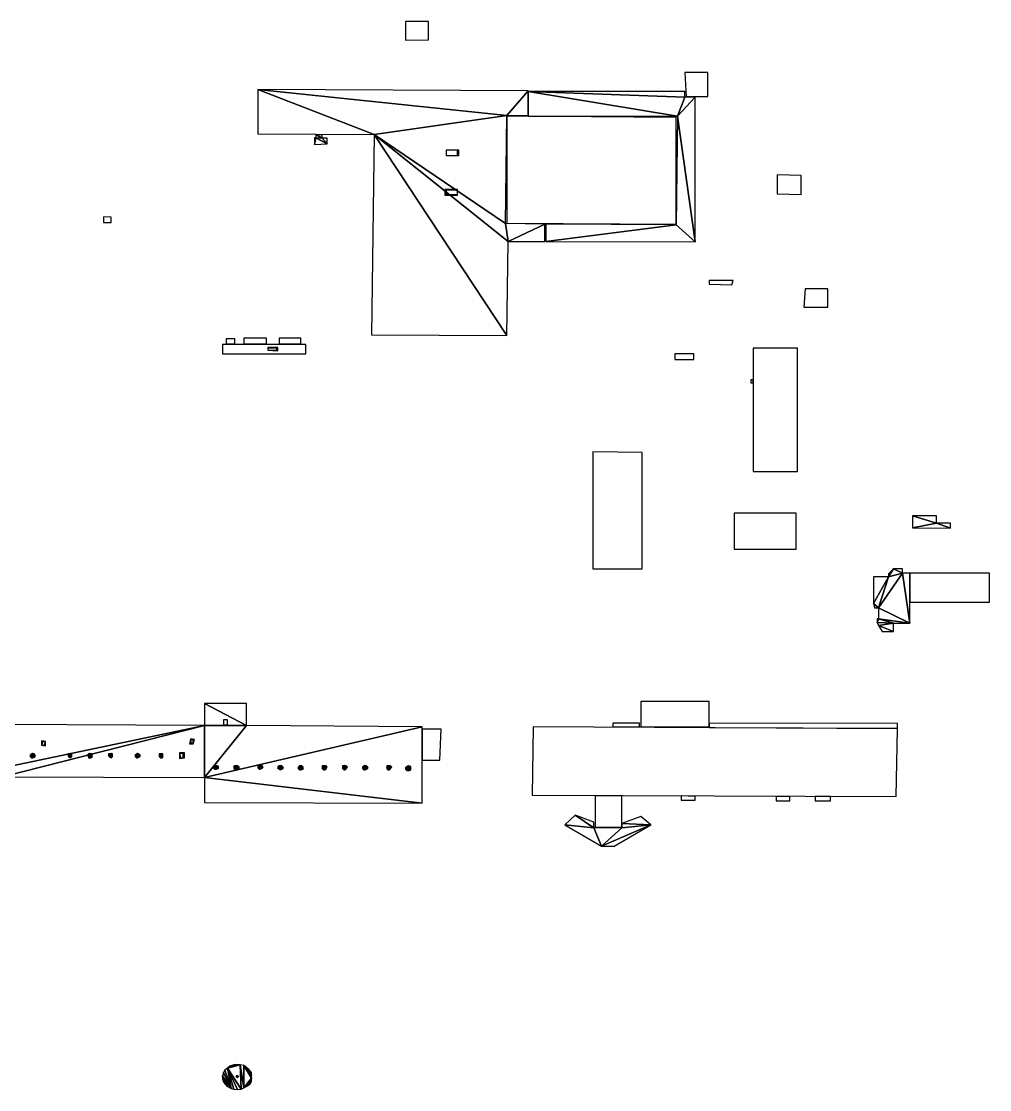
# Model space of a CAD drawing. Extents: x -35430092 to -35393830, y 11991942 to 12015432.
# Drawn here: x -35420328 to -35418196, y 12008721 to 12011074 of the extents above; entities that cross this region are included whole.
import ezdxf

# ---------------------------------------------------------------- set-up
doc = ezdxf.new("R2010")
doc.units = 0

msp = doc.modelspace()

# ---------------------------------------------------------------- linework, layer by layer
at = {"layer": 'mg_to_dxf', "color": 52}
for points in [[(-35419431.86, 12011073.7), (-35419481.97, 12011073.7), (-35419481.97, 12011031.94), (-35419431.86, 12011033.33)], [(-35418863.91, 12010908.05), (-35418816.58, 12010908.05), (-35418816.58, 12010960.94), (-35418866.69, 12010960.94)], [(-35419259.25, 12010866.29), (-35419259.25, 12010866.29), (-35419211.92, 12010920.57), (-35419807.71, 12010923.36)], [(-35419551.57, 12010824.52), (-35419551.57, 12010824.52), (-35419807.71, 12010923.36), (-35419807.71, 12010825.92)], [(-35419551.57, 12010824.52), (-35419551.57, 12010824.52), (-35419259.25, 12010866.29), (-35419807.71, 12010923.36)], [(-35419259.25, 12010866.29), (-35419259.25, 12010866.29), (-35419211.92, 12010866.29), (-35419211.92, 12010920.57)], [(-35418883.4, 12010864.89), (-35418883.4, 12010864.89), (-35419211.92, 12010919.18), (-35419211.92, 12010864.89)], [(-35418866.69, 12010906.65), (-35418866.69, 12010906.65), (-35419211.92, 12010919.18), (-35418883.4, 12010864.89)], [(-35418866.69, 12010906.65), (-35418866.69, 12010906.65), (-35418866.69, 12010919.18), (-35419211.92, 12010919.18)], [(-35418883.4, 12010864.89), (-35418883.4, 12010864.89), (-35418844.42, 12010906.65), (-35418866.69, 12010906.65)], [(-35418883.4, 12010864.89), (-35418883.4, 12010864.89), (-35418844.42, 12010587.88), (-35418844.42, 12010906.65)], [(-35419551.57, 12010824.52), (-35419551.57, 12010824.52), (-35419262.03, 12010628.25), (-35419259.25, 12010866.29)], [(-35418886.18, 12010862.11), (-35419259.25, 12010864.89), (-35419259.25, 12010629.64), (-35418886.18, 12010626.85)], [(-35418886.18, 12010625.46), (-35418886.18, 12010625.46), (-35418844.42, 12010587.88), (-35418883.4, 12010864.89)], [(-35419665.72, 12010816.17), (-35419665.72, 12010816.17), (-35419679.64, 12010824.52), (-35419679.64, 12010817.56)], [(-35419665.72, 12010816.17), (-35419665.72, 12010816.17), (-35419665.72, 12010823.13), (-35419679.64, 12010824.52)], [(-35419551.57, 12010824.52), (-35419551.57, 12010824.52), (-35419557.14, 12010383.25), (-35419259.25, 12010381.86)], [(-35419262.03, 12010628.25), (-35419262.03, 12010628.25), (-35419551.57, 12010824.52), (-35419256.46, 12010589.27)], [(-35419551.57, 12010824.52), (-35419551.57, 12010824.52), (-35419259.25, 12010381.86), (-35419256.46, 12010589.27)], [(-35419654.58, 12010803.64), (-35419654.58, 12010803.64), (-35419679.64, 12010817.56), (-35419682.42, 12010802.25)], [(-35419682.42, 12010802.25), (-35419682.42, 12010802.25), (-35419679.64, 12010817.56), (-35419682.42, 12010817.56)], [(-35419665.72, 12010816.17), (-35419665.72, 12010816.17), (-35419679.64, 12010817.56), (-35419654.58, 12010803.64)], [(-35419665.72, 12010816.17), (-35419665.72, 12010816.17), (-35419654.58, 12010803.64), (-35419654.58, 12010816.17)], [(-35419392.88, 12010778.59), (-35419367.82, 12010778.59), (-35419367.82, 12010789.72), (-35419392.88, 12010789.72)], [(-35419392.88, 12010778.59), (-35419365.04, 12010778.59), (-35419365.04, 12010789.72), (-35419392.88, 12010789.72)], [(-35418663.45, 12010693.67), (-35418610.56, 12010692.28), (-35418610.56, 12010734.04), (-35418663.45, 12010735.43)], [(-35419395.67, 12010690.89), (-35419367.82, 12010690.89), (-35419367.82, 12010703.42), (-35419395.67, 12010703.42)], [(-35419392.88, 12010692.28), (-35419367.82, 12010692.28), (-35419367.82, 12010702.02), (-35419392.88, 12010702.02)], [(-35420130.66, 12010642.17), (-35420147.37, 12010643.56), (-35420147.37, 12010631.03), (-35420130.66, 12010631.03)], [(-35419256.46, 12010589.27), (-35419256.46, 12010589.27), (-35419175.72, 12010626.85), (-35419262.03, 12010628.25)], [(-35419256.46, 12010589.27), (-35419256.46, 12010589.27), (-35419175.72, 12010589.27), (-35419175.72, 12010626.85)], [(-35419172.94, 12010589.27), (-35419172.94, 12010589.27), (-35418886.18, 12010625.46), (-35419172.94, 12010626.85)], [(-35418844.42, 12010587.88), (-35418844.42, 12010587.88), (-35418886.18, 12010625.46), (-35419172.94, 12010589.27)], [(-35418813.79, 12010494.61), (-35418763.68, 12010493.22), (-35418760.9, 12010502.96), (-35418813.79, 12010502.96)], [(-35418604.99, 12010444.5), (-35418552.09, 12010444.5), (-35418552.09, 12010484.87), (-35418602.2, 12010484.87)], [(-35419788.22, 12010376.29), (-35419838.33, 12010376.29), (-35419838.33, 12010363.76), (-35419788.22, 12010363.76)], [(-35419713.05, 12010376.29), (-35419760.38, 12010376.29), (-35419760.38, 12010363.76), (-35419713.05, 12010363.76)], [(-35419885.66, 12010341.49), (-35419701.91, 12010341.49), (-35419701.91, 12010362.37), (-35419885.66, 12010362.37)], [(-35419857.82, 12010374.9), (-35419877.31, 12010374.9), (-35419877.31, 12010363.76), (-35419857.82, 12010363.76)], [(-35419785.44, 12010349.84), (-35419763.16, 12010348.45), (-35419763.16, 12010355.41), (-35419785.44, 12010355.41)], [(-35419785.44, 12010349.84), (-35419765.95, 12010349.84), (-35419765.95, 12010354.02), (-35419785.44, 12010354.02)], [(-35418716.35, 12010354.02), (-35418716.35, 12010082.57), (-35418618.91, 12010082.57), (-35418618.91, 12010354.02)], [(-35418888.96, 12010328.96), (-35418847.2, 12010328.96), (-35418847.2, 12010341.49), (-35418888.96, 12010341.49)], [(-35418716.35, 12010284.41), (-35418721.92, 12010284.41), (-35418721.92, 12010277.45), (-35418716.35, 12010277.45)], [(-35419069.93, 12009868.19), (-35418961.35, 12009868.19), (-35418961.35, 12010124.33), (-35419069.93, 12010125.72)], [(-35418758.11, 12009990.69), (-35418758.11, 12009911.35), (-35418621.69, 12009911.35), (-35418621.69, 12009990.69)], [(-35418312.66, 12009968.42), (-35418312.66, 12009968.42), (-35418365.56, 12009985.13), (-35418365.56, 12009958.68)], [(-35418312.66, 12009968.42), (-35418312.66, 12009968.42), (-35418312.66, 12009985.13), (-35418365.56, 12009985.13)], [(-35418312.66, 12009968.42), (-35418312.66, 12009968.42), (-35418365.56, 12009958.68), (-35418282.04, 12009957.29)], [(-35418312.66, 12009968.42), (-35418312.66, 12009968.42), (-35418282.04, 12009957.29), (-35418282.04, 12009968.42)], [(-35418418.46, 12009850.1), (-35418418.46, 12009850.1), (-35418440.73, 12009781.89), (-35418387.83, 12009858.45)], [(-35418440.73, 12009781.89), (-35418440.73, 12009781.89), (-35418371.13, 12009748.48), (-35418387.83, 12009858.45)], [(-35418418.46, 12009850.1), (-35418418.46, 12009850.1), (-35418407.32, 12009868.19), (-35418418.46, 12009857.06)], [(-35418387.83, 12009858.45), (-35418387.83, 12009858.45), (-35418407.32, 12009868.19), (-35418418.46, 12009850.1)], [(-35418387.83, 12009858.45), (-35418387.83, 12009858.45), (-35418387.83, 12009868.19), (-35418407.32, 12009868.19)], [(-35418387.83, 12009858.45), (-35418387.83, 12009858.45), (-35418371.13, 12009748.48), (-35418371.13, 12009858.45)], [(-35418195.73, 12009858.45), (-35418371.13, 12009858.45), (-35418371.13, 12009794.42), (-35418195.73, 12009794.42)], [(-35418418.46, 12009850.1), (-35418418.46, 12009850.1), (-35418451.86, 12009791.63), (-35418440.73, 12009781.89)], [(-35418418.46, 12009850.1), (-35418418.46, 12009850.1), (-35418451.86, 12009850.1), (-35418451.86, 12009791.63)], [(-35418440.73, 12009781.89), (-35418440.73, 12009781.89), (-35418451.86, 12009791.63), (-35418449.08, 12009781.89)], [(-35418440.73, 12009758.22), (-35418440.73, 12009758.22), (-35418371.13, 12009748.48), (-35418440.73, 12009781.89)], [(-35418440.73, 12009758.22), (-35418440.73, 12009758.22), (-35418443.51, 12009749.87), (-35418407.32, 12009748.48)], [(-35418440.73, 12009758.22), (-35418440.73, 12009758.22), (-35418443.51, 12009758.22), (-35418443.51, 12009749.87)], [(-35418407.32, 12009748.48), (-35418407.32, 12009748.48), (-35418443.51, 12009749.87), (-35418440.73, 12009742.91)], [(-35418440.73, 12009758.22), (-35418440.73, 12009758.22), (-35418407.32, 12009748.48), (-35418371.13, 12009748.48)], [(-35418407.32, 12009748.48), (-35418407.32, 12009748.48), (-35418440.73, 12009742.91), (-35418407.32, 12009730.38)], [(-35418407.32, 12009730.38), (-35418407.32, 12009730.38), (-35418440.73, 12009742.91), (-35418432.38, 12009730.38)], [(-35418964.13, 12009520.19), (-35418813.79, 12009520.19), (-35418813.79, 12009575.87), (-35418964.13, 12009575.87)], [(-35419832.76, 12009522.97), (-35419832.76, 12009522.97), (-35419924.64, 12009571.69), (-35419924.64, 12009522.97)], [(-35419832.76, 12009522.97), (-35419832.76, 12009522.97), (-35419832.76, 12009571.69), (-35419924.64, 12009571.69)], [(-35419882.88, 12009524.36), (-35419874.53, 12009524.36), (-35419874.53, 12009535.5), (-35419882.88, 12009535.5)], [(-35419882.88, 12009524.36), (-35419874.53, 12009524.36), (-35419874.53, 12009535.5), (-35419882.88, 12009535.5)], [(-35418966.92, 12009520.19), (-35418966.92, 12009528.54), (-35419025.38, 12009528.54), (-35419025.38, 12009520.19)], [(-35418398.97, 12009517.4), (-35418398.97, 12009527.15), (-35418813.79, 12009528.54), (-35418813.79, 12009518.79)], [(-35419924.64, 12009522.97), (-35419924.64, 12009522.97), (-35420531.57, 12009525.75), (-35420531.57, 12009396.29)], [(-35420370.09, 12009410.21), (-35420370.09, 12009410.21), (-35419924.64, 12009522.97), (-35420531.57, 12009396.29)], [(-35420370.09, 12009410.21), (-35420370.09, 12009410.21), (-35419924.64, 12009408.82), (-35419924.64, 12009522.97)], [(-35419924.64, 12009408.82), (-35419924.64, 12009408.82), (-35419832.76, 12009522.97), (-35419924.64, 12009522.97)], [(-35419924.64, 12009408.82), (-35419924.64, 12009408.82), (-35419445.78, 12009520.19), (-35419832.76, 12009522.97)], [(-35419924.64, 12009408.82), (-35419924.64, 12009408.82), (-35419445.78, 12009351.75), (-35419445.78, 12009520.19)], [(-35419406.8, 12009446.41), (-35419404.02, 12009514.62), (-35419445.78, 12009514.62), (-35419445.78, 12009446.41)], [(-35418398.97, 12009516.01), (-35419200.78, 12009520.19), (-35419203.56, 12009369.85), (-35418401.75, 12009367.06)], [(-35420275.43, 12009478.42), (-35420275.43, 12009488.17), (-35420283.78, 12009489.56), (-35420283.78, 12009479.82)], [(-35420278.22, 12009479.82), (-35420275.43, 12009488.17), (-35420281, 12009488.17), (-35420283.78, 12009479.82)], [(-35419949.7, 12009482.6), (-35419946.91, 12009492.35), (-35419955.26, 12009493.74), (-35419958.05, 12009482.6)], [(-35419949.7, 12009483.99), (-35419949.7, 12009492.35), (-35419955.26, 12009492.35), (-35419955.26, 12009483.99)], [(-35420308.84, 12009457.54), (-35420308.84, 12009457.54), (-35420303.27, 12009461.72), (-35420306.06, 12009460.33)], [(-35420308.84, 12009454.76), (-35420308.84, 12009454.76), (-35420303.27, 12009461.72), (-35420308.84, 12009457.54)], [(-35420308.84, 12009454.76), (-35420308.84, 12009454.76), (-35420300.49, 12009460.33), (-35420303.27, 12009461.72)], [(-35420306.06, 12009451.98), (-35420306.06, 12009451.98), (-35420300.49, 12009460.33), (-35420308.84, 12009454.76)], [(-35420300.49, 12009457.54), (-35420300.49, 12009457.54), (-35420306.06, 12009458.94), (-35420308.84, 12009457.54)], [(-35420300.49, 12009457.54), (-35420300.49, 12009457.54), (-35420303.27, 12009460.33), (-35420306.06, 12009458.94)], [(-35420306.06, 12009451.98), (-35420306.06, 12009451.98), (-35420297.7, 12009457.54), (-35420300.49, 12009460.33)], [(-35420300.49, 12009457.54), (-35420300.49, 12009457.54), (-35420300.49, 12009458.94), (-35420303.27, 12009460.33)], [(-35420225.32, 12009458.94), (-35420225.32, 12009458.94), (-35420219.75, 12009461.72), (-35420225.32, 12009460.33)], [(-35420216.97, 12009458.94), (-35420216.97, 12009458.94), (-35420219.75, 12009461.72), (-35420225.32, 12009458.94)], [(-35420225.32, 12009456.15), (-35420225.32, 12009456.15), (-35420222.54, 12009460.33), (-35420225.32, 12009457.54)], [(-35420225.32, 12009456.15), (-35420225.32, 12009456.15), (-35420219.75, 12009460.33), (-35420222.54, 12009460.33)], [(-35420225.32, 12009456.15), (-35420225.32, 12009456.15), (-35420219.75, 12009460.33)], [(-35420222.54, 12009454.76), (-35420222.54, 12009454.76), (-35420219.75, 12009460.33), (-35420225.32, 12009456.15)], [(-35420216.97, 12009458.94), (-35420216.97, 12009458.94), (-35420225.32, 12009454.76), (-35420216.97, 12009456.15)], [(-35420216.97, 12009458.94), (-35420216.97, 12009458.94), (-35420225.32, 12009458.94), (-35420225.32, 12009454.76)], [(-35420216.97, 12009456.15), (-35420216.97, 12009456.15), (-35420219.75, 12009460.33), (-35420222.54, 12009454.76)], [(-35420216.97, 12009458.94), (-35420216.97, 12009458.94), (-35420216.97, 12009460.33), (-35420219.75, 12009461.72)], [(-35420216.97, 12009456.15), (-35420216.97, 12009456.15), (-35420216.97, 12009457.54), (-35420219.75, 12009460.33)], [(-35420180.77, 12009454.76), (-35420180.77, 12009454.76), (-35420180.77, 12009460.33), (-35420183.56, 12009457.54)], [(-35420180.77, 12009454.76), (-35420180.77, 12009454.76), (-35420177.99, 12009461.72), (-35420180.77, 12009460.33)], [(-35420172.42, 12009457.54), (-35420172.42, 12009457.54), (-35420177.99, 12009461.72), (-35420180.77, 12009454.76)], [(-35420180.77, 12009458.94), (-35420180.77, 12009458.94), (-35420172.42, 12009454.76), (-35420177.99, 12009460.33)], [(-35420180.77, 12009457.54), (-35420180.77, 12009457.54), (-35420172.42, 12009454.76), (-35420180.77, 12009458.94)], [(-35420172.42, 12009457.54), (-35420172.42, 12009457.54), (-35420172.42, 12009460.33), (-35420177.99, 12009461.72)], [(-35420177.99, 12009460.33), (-35420177.99, 12009460.33), (-35420172.42, 12009454.76), (-35420175.21, 12009458.94)], [(-35420177.99, 12009460.33), (-35420177.99, 12009460.33), (-35420172.42, 12009454.76)], [(-35420175.21, 12009458.94), (-35420175.21, 12009458.94), (-35420172.42, 12009454.76), (-35420172.42, 12009457.54)], [(-35420136.23, 12009458.94), (-35420136.23, 12009458.94), (-35420130.66, 12009461.72), (-35420136.23, 12009460.33)], [(-35420127.88, 12009458.94), (-35420127.88, 12009458.94), (-35420130.66, 12009461.72), (-35420136.23, 12009458.94)], [(-35420127.88, 12009456.15), (-35420127.88, 12009456.15), (-35420133.44, 12009460.33), (-35420136.23, 12009457.54)], [(-35420136.23, 12009458.94), (-35420136.23, 12009458.94), (-35420133.44, 12009453.37), (-35420127.88, 12009456.15)], [(-35420136.23, 12009458.94), (-35420136.23, 12009458.94), (-35420136.23, 12009456.15), (-35420133.44, 12009453.37)], [(-35420127.88, 12009458.94), (-35420127.88, 12009458.94), (-35420136.23, 12009458.94), (-35420127.88, 12009456.15)], [(-35420127.88, 12009457.54), (-35420127.88, 12009457.54), (-35420133.44, 12009460.33), (-35420127.88, 12009456.15)], [(-35420127.88, 12009457.54), (-35420127.88, 12009457.54), (-35420130.66, 12009460.33), (-35420133.44, 12009460.33)], [(-35420127.88, 12009458.94), (-35420127.88, 12009458.94), (-35420127.88, 12009460.33), (-35420130.66, 12009461.72)], [(-35420127.88, 12009457.54), (-35420127.88, 12009457.54), (-35420127.88, 12009460.33), (-35420130.66, 12009460.33)], [(-35420077.76, 12009457.54), (-35420077.76, 12009457.54), (-35420072.2, 12009461.72), (-35420074.98, 12009460.33)], [(-35420077.76, 12009454.76), (-35420077.76, 12009454.76), (-35420072.2, 12009461.72), (-35420077.76, 12009457.54)], [(-35420077.76, 12009454.76), (-35420077.76, 12009454.76), (-35420069.41, 12009460.33), (-35420072.2, 12009461.72)], [(-35420074.98, 12009451.98), (-35420074.98, 12009451.98), (-35420069.41, 12009460.33), (-35420077.76, 12009454.76)], [(-35420077.76, 12009457.54), (-35420077.76, 12009457.54), (-35420069.41, 12009454.76), (-35420074.98, 12009458.94)], [(-35420069.41, 12009457.54), (-35420069.41, 12009457.54), (-35420072.2, 12009460.33), (-35420074.98, 12009458.94)], [(-35420074.98, 12009451.98), (-35420074.98, 12009451.98), (-35420066.63, 12009457.54), (-35420069.41, 12009460.33)], [(-35420074.98, 12009458.94), (-35420074.98, 12009458.94), (-35420069.41, 12009454.76), (-35420069.41, 12009457.54)], [(-35420074.98, 12009458.94), (-35420074.98, 12009458.94), (-35420069.41, 12009454.76)], [(-35420069.41, 12009457.54), (-35420069.41, 12009457.54), (-35420069.41, 12009458.94), (-35420072.2, 12009460.33)], [(-35420016.51, 12009454.76), (-35420016.51, 12009454.76), (-35420024.87, 12009460.33), (-35420024.87, 12009457.54)], [(-35420016.51, 12009457.54), (-35420016.51, 12009457.54), (-35420024.87, 12009460.33), (-35420016.51, 12009454.76)], [(-35420016.51, 12009457.54), (-35420016.51, 12009457.54), (-35420019.3, 12009460.33), (-35420024.87, 12009460.33)], [(-35420016.51, 12009457.54), (-35420016.51, 12009457.54), (-35420022.08, 12009458.94), (-35420024.87, 12009457.54)], [(-35420016.51, 12009457.54), (-35420016.51, 12009457.54), (-35420019.3, 12009460.33), (-35420022.08, 12009458.94)], [(-35420016.51, 12009457.54), (-35420016.51, 12009457.54), (-35420016.51, 12009458.94), (-35420019.3, 12009460.33)], [(-35420016.51, 12009457.54), (-35420016.51, 12009457.54), (-35420016.51, 12009460.33), (-35420019.3, 12009460.33)], [(-35419969.18, 12009451.98), (-35419969.18, 12009463.11), (-35419980.32, 12009463.11), (-35419980.32, 12009450.58)], [(-35419971.97, 12009451.98), (-35419971.97, 12009461.72), (-35419980.32, 12009461.72), (-35419977.54, 12009451.98)], [(-35420300.49, 12009454.76), (-35420300.49, 12009454.76), (-35420308.84, 12009457.54), (-35420308.84, 12009454.76)], [(-35420300.49, 12009454.76), (-35420300.49, 12009454.76), (-35420308.84, 12009457.54), (-35420300.49, 12009454.76)], [(-35420300.49, 12009457.54), (-35420300.49, 12009457.54), (-35420308.84, 12009457.54), (-35420300.49, 12009454.76)], [(-35420300.49, 12009454.76), (-35420300.49, 12009454.76), (-35420308.84, 12009454.76), (-35420306.06, 12009453.37)], [(-35420300.49, 12009453.37), (-35420300.49, 12009453.37), (-35420297.7, 12009457.54), (-35420306.06, 12009451.98)], [(-35420300.49, 12009454.76), (-35420300.49, 12009454.76), (-35420306.06, 12009453.37), (-35420303.27, 12009453.37)], [(-35420300.49, 12009453.37), (-35420300.49, 12009453.37), (-35420306.06, 12009451.98), (-35420303.27, 12009451.98)], [(-35420300.49, 12009453.37), (-35420300.49, 12009453.37), (-35420297.7, 12009454.76), (-35420297.7, 12009457.54)], [(-35420216.97, 12009456.15), (-35420216.97, 12009456.15), (-35420225.32, 12009454.76), (-35420222.54, 12009453.37)], [(-35420222.54, 12009454.76), (-35420222.54, 12009454.76), (-35420216.97, 12009454.76), (-35420216.97, 12009456.15)], [(-35420222.54, 12009453.37), (-35420222.54, 12009453.37), (-35420216.97, 12009454.76), (-35420216.97, 12009456.15)], [(-35420222.54, 12009454.76), (-35420222.54, 12009454.76), (-35420219.75, 12009453.37), (-35420216.97, 12009454.76)], [(-35420222.54, 12009453.37), (-35420222.54, 12009453.37), (-35420219.75, 12009451.98), (-35420216.97, 12009454.76)], [(-35420180.77, 12009457.54), (-35420180.77, 12009457.54), (-35420177.99, 12009453.37), (-35420175.21, 12009453.37)], [(-35420180.77, 12009457.54), (-35420180.77, 12009457.54), (-35420180.77, 12009454.76), (-35420177.99, 12009453.37)], [(-35420180.77, 12009457.54), (-35420180.77, 12009457.54), (-35420175.21, 12009453.37), (-35420172.42, 12009454.76)], [(-35420172.42, 12009457.54), (-35420172.42, 12009457.54), (-35420180.77, 12009454.76), (-35420172.42, 12009454.76)], [(-35420180.77, 12009454.76), (-35420180.77, 12009454.76), (-35420175.21, 12009451.98), (-35420172.42, 12009454.76)], [(-35420180.77, 12009454.76), (-35420180.77, 12009454.76), (-35420180.77, 12009451.98), (-35420175.21, 12009451.98)], [(-35420172.42, 12009454.76), (-35420172.42, 12009454.76), (-35420175.21, 12009451.98), (-35420172.42, 12009453.37)], [(-35420133.44, 12009454.76), (-35420133.44, 12009454.76), (-35420136.23, 12009457.54), (-35420136.23, 12009456.15)], [(-35420127.88, 12009456.15), (-35420127.88, 12009456.15), (-35420136.23, 12009457.54), (-35420133.44, 12009454.76)], [(-35420133.44, 12009454.76), (-35420133.44, 12009454.76), (-35420127.88, 12009454.76), (-35420127.88, 12009456.15)], [(-35420127.88, 12009456.15), (-35420127.88, 12009456.15), (-35420133.44, 12009453.37), (-35420130.66, 12009451.98)], [(-35420133.44, 12009454.76), (-35420133.44, 12009454.76), (-35420130.66, 12009453.37), (-35420127.88, 12009454.76)], [(-35420127.88, 12009456.15), (-35420127.88, 12009456.15), (-35420130.66, 12009451.98), (-35420127.88, 12009454.76)], [(-35420074.98, 12009454.76), (-35420074.98, 12009454.76), (-35420069.41, 12009454.76), (-35420077.76, 12009457.54)], [(-35420069.41, 12009453.37), (-35420069.41, 12009453.37), (-35420066.63, 12009457.54), (-35420074.98, 12009451.98)], [(-35420074.98, 12009454.76), (-35420074.98, 12009454.76), (-35420074.98, 12009453.37), (-35420072.2, 12009453.37)], [(-35420074.98, 12009454.76), (-35420074.98, 12009454.76), (-35420072.2, 12009453.37), (-35420069.41, 12009454.76)], [(-35420069.41, 12009453.37), (-35420069.41, 12009453.37), (-35420074.98, 12009451.98), (-35420072.2, 12009451.98)], [(-35420069.41, 12009453.37), (-35420069.41, 12009453.37), (-35420066.63, 12009454.76), (-35420066.63, 12009457.54)], [(-35420016.51, 12009454.76), (-35420016.51, 12009454.76), (-35420024.87, 12009457.54), (-35420024.87, 12009454.76)], [(-35420016.51, 12009454.76), (-35420016.51, 12009454.76), (-35420024.87, 12009457.54), (-35420016.51, 12009454.76)], [(-35420016.51, 12009457.54), (-35420016.51, 12009457.54), (-35420024.87, 12009457.54), (-35420016.51, 12009454.76)], [(-35420024.87, 12009457.54), (-35420024.87, 12009457.54), (-35420022.08, 12009451.98), (-35420016.51, 12009454.76)], [(-35420024.87, 12009457.54), (-35420024.87, 12009457.54), (-35420024.87, 12009454.76), (-35420022.08, 12009451.98)], [(-35420016.51, 12009454.76), (-35420016.51, 12009454.76), (-35420024.87, 12009454.76), (-35420022.08, 12009453.37)], [(-35420016.51, 12009454.76), (-35420016.51, 12009454.76), (-35420022.08, 12009453.37), (-35420019.3, 12009453.37)], [(-35420016.51, 12009454.76), (-35420016.51, 12009454.76), (-35420022.08, 12009451.98), (-35420019.3, 12009451.98)], [(-35420016.51, 12009454.76), (-35420016.51, 12009454.76), (-35420019.3, 12009451.98), (-35420016.51, 12009453.37)], [(-35419902.37, 12009433.88), (-35419902.37, 12009433.88), (-35419896.8, 12009433.88), (-35419899.58, 12009435.27)], [(-35419852.25, 12009426.92), (-35419852.25, 12009426.92), (-35419855.04, 12009435.27), (-35419857.82, 12009433.88)], [(-35419849.47, 12009428.31), (-35419849.47, 12009428.31), (-35419855.04, 12009435.27), (-35419852.25, 12009426.92)], [(-35419849.47, 12009428.31), (-35419849.47, 12009428.31), (-35419852.25, 12009433.88), (-35419855.04, 12009435.27)], [(-35419802.14, 12009435.27), (-35419802.14, 12009435.27), (-35419807.71, 12009432.49), (-35419799.36, 12009428.31)], [(-35419802.14, 12009435.27), (-35419802.14, 12009435.27), (-35419804.92, 12009435.27), (-35419807.71, 12009432.49)], [(-35419799.36, 12009432.49), (-35419799.36, 12009432.49), (-35419802.14, 12009435.27), (-35419804.92, 12009433.88)], [(-35419799.36, 12009432.49), (-35419799.36, 12009432.49), (-35419799.36, 12009433.88), (-35419802.14, 12009435.27)], [(-35419802.14, 12009435.27), (-35419802.14, 12009435.27), (-35419796.57, 12009429.7), (-35419799.36, 12009435.27)], [(-35419802.14, 12009435.27), (-35419802.14, 12009435.27), (-35419799.36, 12009428.31), (-35419796.57, 12009429.7)], [(-35419799.36, 12009435.27), (-35419799.36, 12009435.27), (-35419796.57, 12009429.7), (-35419796.57, 12009432.49)], [(-35419760.38, 12009433.88), (-35419760.38, 12009433.88), (-35419754.81, 12009433.88), (-35419757.59, 12009435.27)], [(-35419715.83, 12009425.53), (-35419715.83, 12009425.53), (-35419713.05, 12009435.27), (-35419715.83, 12009433.88)], [(-35419713.05, 12009425.53), (-35419713.05, 12009425.53), (-35419713.05, 12009435.27), (-35419715.83, 12009425.53)], [(-35419713.05, 12009425.53), (-35419713.05, 12009425.53), (-35419710.27, 12009433.88), (-35419713.05, 12009435.27)], [(-35419621.18, 12009431.1), (-35419621.18, 12009431.1), (-35419615.61, 12009435.27), (-35419621.18, 12009433.88)], [(-35419621.18, 12009431.1), (-35419621.18, 12009431.1), (-35419612.82, 12009433.88), (-35419615.61, 12009435.27)], [(-35419576.63, 12009431.1), (-35419576.63, 12009431.1), (-35419571.06, 12009435.27), (-35419573.85, 12009433.88)], [(-35419576.63, 12009428.31), (-35419576.63, 12009428.31), (-35419571.06, 12009435.27), (-35419576.63, 12009431.1)], [(-35419576.63, 12009428.31), (-35419576.63, 12009428.31), (-35419568.28, 12009433.88), (-35419571.06, 12009435.27)], [(-35419899.58, 12009433.88), (-35419899.58, 12009433.88), (-35419905.15, 12009432.49), (-35419896.8, 12009429.7)], [(-35419899.58, 12009433.88), (-35419899.58, 12009433.88), (-35419902.37, 12009433.88), (-35419905.15, 12009432.49)], [(-35419905.15, 12009432.49), (-35419905.15, 12009432.49), (-35419896.8, 12009433.88), (-35419902.37, 12009433.88)], [(-35419905.15, 12009432.49), (-35419905.15, 12009432.49), (-35419894.01, 12009432.49), (-35419896.8, 12009433.88)], [(-35419896.8, 12009429.7), (-35419896.8, 12009429.7), (-35419905.15, 12009432.49), (-35419905.15, 12009429.7)], [(-35419896.8, 12009428.31), (-35419896.8, 12009428.31), (-35419894.01, 12009432.49), (-35419905.15, 12009432.49)], [(-35419896.8, 12009428.31), (-35419896.8, 12009428.31), (-35419905.15, 12009432.49), (-35419905.15, 12009428.31)], [(-35419896.8, 12009428.31), (-35419896.8, 12009428.31), (-35419905.15, 12009429.7), (-35419902.37, 12009426.92)], [(-35419896.8, 12009429.7), (-35419896.8, 12009429.7), (-35419905.15, 12009429.7), (-35419896.8, 12009428.31)], [(-35419899.58, 12009426.92), (-35419899.58, 12009426.92), (-35419905.15, 12009428.31), (-35419902.37, 12009426.92)], [(-35419896.8, 12009428.31), (-35419896.8, 12009428.31), (-35419905.15, 12009428.31), (-35419899.58, 12009426.92)], [(-35419896.8, 12009428.31), (-35419896.8, 12009428.31), (-35419902.37, 12009426.92), (-35419899.58, 12009426.92)], [(-35419896.8, 12009431.1), (-35419896.8, 12009431.1), (-35419896.8, 12009433.88), (-35419899.58, 12009433.88)], [(-35419896.8, 12009431.1), (-35419896.8, 12009431.1), (-35419899.58, 12009433.88), (-35419896.8, 12009429.7)], [(-35419896.8, 12009428.31), (-35419896.8, 12009428.31), (-35419894.01, 12009428.31), (-35419894.01, 12009432.49)], [(-35419857.82, 12009426.92), (-35419857.82, 12009426.92), (-35419857.82, 12009433.88), (-35419860.61, 12009432.49)], [(-35419857.82, 12009426.92), (-35419857.82, 12009426.92), (-35419860.61, 12009432.49), (-35419860.61, 12009428.31)], [(-35419855.04, 12009433.88), (-35419855.04, 12009433.88), (-35419857.82, 12009433.88), (-35419857.82, 12009432.49)], [(-35419857.82, 12009432.49), (-35419857.82, 12009432.49), (-35419849.47, 12009431.1), (-35419855.04, 12009433.88)], [(-35419852.25, 12009426.92), (-35419852.25, 12009426.92), (-35419857.82, 12009433.88), (-35419857.82, 12009426.92)], [(-35419857.82, 12009432.49), (-35419857.82, 12009432.49), (-35419849.47, 12009429.7), (-35419849.47, 12009431.1)], [(-35419857.82, 12009429.7), (-35419857.82, 12009429.7), (-35419849.47, 12009429.7), (-35419857.82, 12009432.49)], [(-35419857.82, 12009429.7), (-35419857.82, 12009429.7), (-35419852.25, 12009426.92), (-35419852.25, 12009428.31)], [(-35419857.82, 12009429.7), (-35419857.82, 12009429.7), (-35419857.82, 12009426.92), (-35419852.25, 12009426.92)], [(-35419857.82, 12009429.7), (-35419857.82, 12009429.7), (-35419852.25, 12009428.31), (-35419849.47, 12009429.7)], [(-35419855.04, 12009433.88), (-35419855.04, 12009433.88), (-35419849.47, 12009431.1), (-35419852.25, 12009433.88)], [(-35419849.47, 12009428.31), (-35419849.47, 12009428.31), (-35419849.47, 12009432.49), (-35419852.25, 12009433.88)], [(-35419849.47, 12009428.31), (-35419849.47, 12009428.31), (-35419849.47, 12009432.49), (-35419849.47, 12009428.31)], [(-35419804.92, 12009429.7), (-35419804.92, 12009429.7), (-35419804.92, 12009433.88), (-35419807.71, 12009432.49)], [(-35419799.36, 12009428.31), (-35419799.36, 12009428.31), (-35419807.71, 12009432.49), (-35419807.71, 12009429.7)], [(-35419802.14, 12009426.92), (-35419802.14, 12009426.92), (-35419807.71, 12009429.7), (-35419804.92, 12009426.92)], [(-35419799.36, 12009428.31), (-35419799.36, 12009428.31), (-35419807.71, 12009429.7), (-35419802.14, 12009426.92)], [(-35419804.92, 12009429.7), (-35419804.92, 12009429.7), (-35419799.36, 12009432.49), (-35419804.92, 12009433.88)], [(-35419804.92, 12009429.7), (-35419804.92, 12009429.7), (-35419802.14, 12009428.31), (-35419799.36, 12009432.49)], [(-35419804.92, 12009429.7), (-35419804.92, 12009429.7), (-35419804.92, 12009428.31), (-35419802.14, 12009428.31)], [(-35419799.36, 12009432.49), (-35419799.36, 12009432.49), (-35419802.14, 12009428.31), (-35419799.36, 12009429.7)], [(-35419802.14, 12009428.31), (-35419802.14, 12009428.31), (-35419799.36, 12009428.31), (-35419799.36, 12009429.7)], [(-35419763.16, 12009431.1), (-35419763.16, 12009431.1), (-35419754.81, 12009428.31), (-35419760.38, 12009433.88)], [(-35419760.38, 12009433.88), (-35419760.38, 12009433.88), (-35419763.16, 12009428.31), (-35419760.38, 12009426.92)], [(-35419760.38, 12009433.88), (-35419760.38, 12009433.88), (-35419763.16, 12009432.49), (-35419763.16, 12009428.31)], [(-35419760.38, 12009428.31), (-35419760.38, 12009428.31), (-35419754.81, 12009428.31), (-35419763.16, 12009431.1)], [(-35419760.38, 12009433.88), (-35419760.38, 12009433.88), (-35419754.81, 12009431.1), (-35419757.59, 12009433.88)], [(-35419760.38, 12009433.88), (-35419760.38, 12009433.88), (-35419754.81, 12009428.31), (-35419754.81, 12009431.1)], [(-35419760.38, 12009433.88), (-35419760.38, 12009433.88), (-35419754.81, 12009428.31)], [(-35419760.38, 12009426.92), (-35419760.38, 12009426.92), (-35419754.81, 12009433.88), (-35419760.38, 12009433.88)], [(-35419760.38, 12009426.92), (-35419760.38, 12009426.92), (-35419752.03, 12009431.1), (-35419754.81, 12009433.88)], [(-35419754.81, 12009426.92), (-35419754.81, 12009426.92), (-35419752.03, 12009431.1), (-35419760.38, 12009426.92)], [(-35419760.38, 12009428.31), (-35419760.38, 12009428.31), (-35419760.38, 12009426.92), (-35419757.59, 12009426.92)], [(-35419760.38, 12009428.31), (-35419760.38, 12009428.31), (-35419757.59, 12009426.92), (-35419754.81, 12009428.31)], [(-35419754.81, 12009426.92), (-35419754.81, 12009426.92), (-35419760.38, 12009426.92), (-35419757.59, 12009425.53)], [(-35419754.81, 12009431.1), (-35419754.81, 12009431.1), (-35419754.81, 12009433.88), (-35419757.59, 12009433.88)], [(-35419754.81, 12009426.92), (-35419754.81, 12009426.92), (-35419752.03, 12009428.31), (-35419752.03, 12009431.1)], [(-35419718.62, 12009428.31), (-35419718.62, 12009428.31), (-35419715.83, 12009433.88), (-35419718.62, 12009431.1)], [(-35419715.83, 12009425.53), (-35419715.83, 12009425.53), (-35419715.83, 12009433.88), (-35419718.62, 12009428.31)], [(-35419710.27, 12009432.49), (-35419710.27, 12009432.49), (-35419713.05, 12009433.88), (-35419715.83, 12009432.49)], [(-35419710.27, 12009432.49), (-35419710.27, 12009432.49), (-35419715.83, 12009432.49), (-35419715.83, 12009431.1)], [(-35419715.83, 12009431.1), (-35419715.83, 12009431.1), (-35419710.27, 12009428.31), (-35419710.27, 12009432.49)], [(-35419715.83, 12009428.31), (-35419715.83, 12009428.31), (-35419710.27, 12009428.31), (-35419715.83, 12009431.1)], [(-35419715.83, 12009428.31), (-35419715.83, 12009428.31), (-35419715.83, 12009426.92), (-35419713.05, 12009426.92)], [(-35419715.83, 12009428.31), (-35419715.83, 12009428.31), (-35419713.05, 12009426.92), (-35419710.27, 12009428.31)], [(-35419707.48, 12009428.31), (-35419707.48, 12009428.31), (-35419710.27, 12009433.88), (-35419713.05, 12009425.53)], [(-35419707.48, 12009428.31), (-35419707.48, 12009428.31), (-35419713.05, 12009425.53), (-35419707.48, 12009426.92)], [(-35419707.48, 12009428.31), (-35419707.48, 12009428.31), (-35419707.48, 12009431.1), (-35419710.27, 12009433.88)], [(-35419710.27, 12009432.49), (-35419710.27, 12009432.49), (-35419710.27, 12009428.31), (-35419707.48, 12009431.1)], [(-35419710.27, 12009432.49), (-35419710.27, 12009432.49), (-35419710.27, 12009428.31)], [(-35419665.72, 12009431.1), (-35419665.72, 12009431.1), (-35419662.94, 12009425.53), (-35419660.15, 12009433.88)], [(-35419665.72, 12009431.1), (-35419665.72, 12009431.1), (-35419660.15, 12009433.88), (-35419665.72, 12009433.88)], [(-35419665.72, 12009428.31), (-35419665.72, 12009428.31), (-35419662.94, 12009432.49), (-35419665.72, 12009429.7)], [(-35419662.94, 12009426.92), (-35419662.94, 12009426.92), (-35419662.94, 12009432.49), (-35419665.72, 12009428.31)], [(-35419665.72, 12009431.1), (-35419665.72, 12009431.1), (-35419665.72, 12009428.31), (-35419662.94, 12009425.53)], [(-35419662.94, 12009426.92), (-35419662.94, 12009426.92), (-35419660.15, 12009433.88), (-35419662.94, 12009432.49)], [(-35419657.37, 12009429.7), (-35419657.37, 12009429.7), (-35419660.15, 12009433.88), (-35419662.94, 12009426.92)], [(-35419660.15, 12009433.88), (-35419660.15, 12009433.88), (-35419662.94, 12009425.53), (-35419660.15, 12009425.53)], [(-35419657.37, 12009429.7), (-35419657.37, 12009429.7), (-35419662.94, 12009426.92), (-35419657.37, 12009428.31)], [(-35419662.94, 12009426.92), (-35419662.94, 12009426.92), (-35419657.37, 12009426.92), (-35419657.37, 12009428.31)], [(-35419662.94, 12009426.92), (-35419662.94, 12009426.92), (-35419660.15, 12009425.53), (-35419657.37, 12009426.92)], [(-35419657.37, 12009429.7), (-35419657.37, 12009429.7), (-35419657.37, 12009432.49), (-35419660.15, 12009433.88)], [(-35419657.37, 12009428.31), (-35419657.37, 12009428.31), (-35419657.37, 12009433.88), (-35419660.15, 12009433.88)], [(-35419660.15, 12009433.88), (-35419660.15, 12009433.88), (-35419660.15, 12009425.53), (-35419657.37, 12009428.31)], [(-35419657.37, 12009428.31), (-35419657.37, 12009428.31), (-35419660.15, 12009425.53), (-35419657.37, 12009426.92)], [(-35419657.37, 12009428.31), (-35419657.37, 12009428.31), (-35419654.58, 12009431.1), (-35419657.37, 12009433.88)], [(-35419612.82, 12009428.31), (-35419612.82, 12009428.31), (-35419612.82, 12009433.88), (-35419621.18, 12009431.1)], [(-35419612.82, 12009431.1), (-35419612.82, 12009431.1), (-35419618.39, 12009432.49), (-35419621.18, 12009431.1)], [(-35419612.82, 12009428.31), (-35419612.82, 12009428.31), (-35419621.18, 12009431.1), (-35419621.18, 12009428.31)], [(-35419612.82, 12009428.31), (-35419612.82, 12009428.31), (-35419621.18, 12009431.1), (-35419612.82, 12009428.31)], [(-35419612.82, 12009431.1), (-35419612.82, 12009431.1), (-35419621.18, 12009431.1), (-35419612.82, 12009428.31)], [(-35419612.82, 12009428.31), (-35419612.82, 12009428.31), (-35419621.18, 12009431.1), (-35419621.18, 12009428.31)], [(-35419612.82, 12009428.31), (-35419612.82, 12009428.31), (-35419621.18, 12009428.31), (-35419618.39, 12009426.92)], [(-35419612.82, 12009426.92), (-35419612.82, 12009426.92), (-35419621.18, 12009428.31), (-35419618.39, 12009425.53)], [(-35419612.82, 12009428.31), (-35419612.82, 12009428.31), (-35419621.18, 12009428.31), (-35419612.82, 12009426.92)], [(-35419612.82, 12009431.1), (-35419612.82, 12009431.1), (-35419615.61, 12009433.88), (-35419618.39, 12009432.49)], [(-35419612.82, 12009428.31), (-35419612.82, 12009428.31), (-35419618.39, 12009426.92), (-35419615.61, 12009426.92)], [(-35419612.82, 12009426.92), (-35419612.82, 12009426.92), (-35419618.39, 12009425.53), (-35419615.61, 12009425.53)], [(-35419612.82, 12009431.1), (-35419612.82, 12009431.1), (-35419612.82, 12009432.49), (-35419615.61, 12009433.88)], [(-35419612.82, 12009428.31), (-35419612.82, 12009428.31), (-35419610.04, 12009431.1), (-35419612.82, 12009433.88)], [(-35419573.85, 12009425.53), (-35419573.85, 12009425.53), (-35419568.28, 12009433.88), (-35419576.63, 12009428.31)], [(-35419568.28, 12009431.1), (-35419568.28, 12009431.1), (-35419573.85, 12009432.49), (-35419576.63, 12009431.1)], [(-35419568.28, 12009428.31), (-35419568.28, 12009428.31), (-35419576.63, 12009431.1), (-35419576.63, 12009428.31)], [(-35419568.28, 12009428.31), (-35419568.28, 12009428.31), (-35419576.63, 12009431.1), (-35419568.28, 12009428.31)], [(-35419568.28, 12009431.1), (-35419568.28, 12009431.1), (-35419576.63, 12009431.1), (-35419568.28, 12009428.31)], [(-35419568.28, 12009428.31), (-35419568.28, 12009428.31), (-35419576.63, 12009428.31), (-35419573.85, 12009426.92)], [(-35419568.28, 12009431.1), (-35419568.28, 12009431.1), (-35419571.06, 12009433.88), (-35419573.85, 12009432.49)], [(-35419573.85, 12009425.53), (-35419573.85, 12009425.53), (-35419565.49, 12009431.1), (-35419568.28, 12009433.88)], [(-35419568.28, 12009426.92), (-35419568.28, 12009426.92), (-35419565.49, 12009431.1), (-35419573.85, 12009425.53)], [(-35419568.28, 12009428.31), (-35419568.28, 12009428.31), (-35419573.85, 12009426.92), (-35419571.06, 12009426.92)], [(-35419568.28, 12009426.92), (-35419568.28, 12009426.92), (-35419573.85, 12009425.53), (-35419571.06, 12009425.53)], [(-35419568.28, 12009431.1), (-35419568.28, 12009431.1), (-35419568.28, 12009432.49), (-35419571.06, 12009433.88)], [(-35419568.28, 12009426.92), (-35419568.28, 12009426.92), (-35419565.49, 12009428.31), (-35419565.49, 12009431.1)], [(-35419523.73, 12009431.1), (-35419523.73, 12009431.1), (-35419520.95, 12009425.53), (-35419518.16, 12009433.88)], [(-35419523.73, 12009431.1), (-35419523.73, 12009431.1), (-35419518.16, 12009433.88), (-35419523.73, 12009433.88)], [(-35419515.38, 12009429.7), (-35419515.38, 12009429.7), (-35419520.95, 12009432.49), (-35419523.73, 12009431.1)], [(-35419515.38, 12009428.31), (-35419515.38, 12009428.31), (-35419523.73, 12009431.1), (-35419523.73, 12009428.31)], [(-35419515.38, 12009429.7), (-35419515.38, 12009429.7), (-35419523.73, 12009431.1), (-35419515.38, 12009428.31)], [(-35419523.73, 12009431.1), (-35419523.73, 12009431.1), (-35419523.73, 12009428.31), (-35419520.95, 12009425.53)], [(-35419515.38, 12009428.31), (-35419515.38, 12009428.31), (-35419523.73, 12009428.31), (-35419520.95, 12009426.92)], [(-35419515.38, 12009429.7), (-35419515.38, 12009429.7), (-35419518.16, 12009433.88), (-35419520.95, 12009432.49)], [(-35419518.16, 12009433.88), (-35419518.16, 12009433.88), (-35419520.95, 12009425.53), (-35419518.16, 12009425.53)], [(-35419520.95, 12009426.92), (-35419520.95, 12009426.92), (-35419515.38, 12009426.92), (-35419515.38, 12009428.31)], [(-35419520.95, 12009426.92), (-35419520.95, 12009426.92), (-35419518.16, 12009425.53), (-35419515.38, 12009426.92)], [(-35419515.38, 12009429.7), (-35419515.38, 12009429.7), (-35419515.38, 12009432.49), (-35419518.16, 12009433.88)], [(-35419515.38, 12009428.31), (-35419515.38, 12009428.31), (-35419515.38, 12009433.88), (-35419518.16, 12009433.88)], [(-35419518.16, 12009433.88), (-35419518.16, 12009433.88), (-35419518.16, 12009425.53), (-35419515.38, 12009428.31)], [(-35419515.38, 12009428.31), (-35419515.38, 12009428.31), (-35419518.16, 12009425.53), (-35419515.38, 12009426.92)], [(-35419515.38, 12009428.31), (-35419515.38, 12009428.31), (-35419512.6, 12009431.1), (-35419515.38, 12009433.88)], [(-35419476.4, 12009433.88), (-35419476.4, 12009433.88), (-35419481.97, 12009429.7), (-35419470.84, 12009426.92)], [(-35419476.4, 12009433.88), (-35419476.4, 12009433.88), (-35419479.19, 12009432.49), (-35419481.97, 12009429.7)], [(-35419470.84, 12009426.92), (-35419470.84, 12009426.92), (-35419481.97, 12009429.7), (-35419481.97, 12009426.92)], [(-35419470.84, 12009425.53), (-35419470.84, 12009425.53), (-35419481.97, 12009426.92), (-35419479.19, 12009424.14)], [(-35419470.84, 12009426.92), (-35419470.84, 12009426.92), (-35419481.97, 12009426.92), (-35419470.84, 12009425.53)], [(-35419479.19, 12009431.1), (-35419479.19, 12009431.1), (-35419470.84, 12009426.92), (-35419476.4, 12009432.49)], [(-35419479.19, 12009429.7), (-35419479.19, 12009429.7), (-35419470.84, 12009426.92), (-35419479.19, 12009431.1)], [(-35419479.19, 12009429.7), (-35419479.19, 12009429.7), (-35419476.4, 12009425.53), (-35419473.62, 12009425.53)], [(-35419479.19, 12009429.7), (-35419479.19, 12009429.7), (-35419479.19, 12009426.92), (-35419476.4, 12009425.53)], [(-35419479.19, 12009429.7), (-35419479.19, 12009429.7), (-35419473.62, 12009425.53), (-35419470.84, 12009426.92)], [(-35419470.84, 12009425.53), (-35419470.84, 12009425.53), (-35419479.19, 12009424.14), (-35419473.62, 12009424.14)], [(-35419470.84, 12009429.7), (-35419470.84, 12009429.7), (-35419470.84, 12009432.49), (-35419476.4, 12009433.88)], [(-35419470.84, 12009429.7), (-35419470.84, 12009429.7), (-35419476.4, 12009433.88), (-35419470.84, 12009426.92)], [(-35419476.4, 12009432.49), (-35419476.4, 12009432.49), (-35419470.84, 12009426.92), (-35419473.62, 12009431.1)], [(-35419476.4, 12009432.49), (-35419476.4, 12009432.49), (-35419470.84, 12009426.92)], [(-35419473.62, 12009431.1), (-35419473.62, 12009431.1), (-35419470.84, 12009426.92), (-35419470.84, 12009429.7)], [(-35419924.64, 12009408.82), (-35419924.64, 12009408.82), (-35419924.64, 12009353.14), (-35419445.78, 12009351.75)], [(-35419064.36, 12009368.45), (-35419064.36, 12009298.85), (-35419005.9, 12009298.85), (-35419005.9, 12009368.45)], [(-35418875.04, 12009358.71), (-35418844.42, 12009358.71), (-35418844.42, 12009367.06), (-35418875.04, 12009368.45)], [(-35418666.24, 12009357.32), (-35418635.61, 12009357.32), (-35418635.61, 12009367.06), (-35418666.24, 12009367.06)], [(-35418579.93, 12009357.32), (-35418546.52, 12009357.32), (-35418546.52, 12009367.06), (-35418579.93, 12009367.06)], [(-35419067.14, 12009297.46), (-35419067.14, 12009297.46), (-35419108.91, 12009325.3), (-35419131.18, 12009304.42)], [(-35419067.14, 12009297.46), (-35419067.14, 12009297.46), (-35419067.14, 12009309.99), (-35419108.91, 12009325.3)], [(-35418941.86, 12009304.42), (-35418941.86, 12009304.42), (-35418964.13, 12009322.52), (-35419005.9, 12009307.2)], [(-35419067.14, 12009297.46), (-35419067.14, 12009297.46), (-35419131.18, 12009304.42), (-35419050.44, 12009257.09)], [(-35419067.14, 12009297.46), (-35419067.14, 12009297.46), (-35419050.44, 12009257.09), (-35419005.9, 12009297.46)], [(-35419050.44, 12009257.09), (-35419050.44, 12009257.09), (-35418941.86, 12009304.42), (-35419005.9, 12009297.46)], [(-35419050.44, 12009257.09), (-35419050.44, 12009257.09), (-35419022.6, 12009257.09), (-35418941.86, 12009304.42)], [(-35418941.86, 12009304.42), (-35418941.86, 12009304.42), (-35419005.9, 12009307.2), (-35419005.9, 12009297.46)], [(-35419846.69, 12008775.45), (-35419846.69, 12008775.45), (-35419855.04, 12008776.84), (-35419860.61, 12008775.45)], [(-35419885.66, 12008751.78), (-35419885.66, 12008751.78), (-35419866.17, 12008723.94), (-35419882.88, 12008758.74)], [(-35419882.88, 12008758.74), (-35419882.88, 12008758.74), (-35419866.17, 12008723.94), (-35419880.09, 12008764.31)], [(-35419880.09, 12008764.31), (-35419880.09, 12008764.31), (-35419866.17, 12008723.94), (-35419874.53, 12008768.49)], [(-35419874.53, 12008768.49), (-35419874.53, 12008768.49), (-35419860.61, 12008775.45), (-35419868.96, 12008772.66)], [(-35419846.69, 12008775.45), (-35419846.69, 12008775.45), (-35419860.61, 12008775.45), (-35419874.53, 12008768.49)], [(-35419874.53, 12008768.49), (-35419874.53, 12008768.49), (-35419843.9, 12008722.55), (-35419846.69, 12008775.45)], [(-35419874.53, 12008768.49), (-35419874.53, 12008768.49), (-35419852.25, 12008721.16), (-35419843.9, 12008722.55)], [(-35419874.53, 12008768.49), (-35419874.53, 12008768.49), (-35419860.61, 12008722.55), (-35419852.25, 12008721.16)], [(-35419874.53, 12008768.49), (-35419874.53, 12008768.49), (-35419866.17, 12008723.94), (-35419860.61, 12008722.55)], [(-35419846.69, 12008775.45), (-35419846.69, 12008775.45), (-35419838.33, 12008725.33), (-35419838.33, 12008774.05)], [(-35419846.69, 12008775.45), (-35419846.69, 12008775.45), (-35419843.9, 12008722.55), (-35419838.33, 12008725.33)], [(-35419838.33, 12008774.05), (-35419838.33, 12008774.05), (-35419821.63, 12008746.21), (-35419832.76, 12008769.88)], [(-35419838.33, 12008774.05), (-35419838.33, 12008774.05), (-35419838.33, 12008725.33), (-35419821.63, 12008746.21)], [(-35419821.63, 12008753.17), (-35419821.63, 12008753.17), (-35419827.2, 12008765.7), (-35419832.76, 12008769.88)], [(-35419832.76, 12008769.88), (-35419832.76, 12008769.88), (-35419821.63, 12008746.21), (-35419821.63, 12008753.17)], [(-35419821.63, 12008753.17), (-35419821.63, 12008753.17), (-35419821.63, 12008758.74), (-35419827.2, 12008765.7)], [(-35419885.66, 12008751.78), (-35419885.66, 12008751.78), (-35419874.53, 12008728.12), (-35419866.17, 12008723.94)], [(-35419882.88, 12008739.25), (-35419882.88, 12008739.25), (-35419874.53, 12008728.12), (-35419885.66, 12008751.78)], [(-35419882.88, 12008739.25), (-35419882.88, 12008739.25), (-35419885.66, 12008751.78), (-35419885.66, 12008744.82)], [(-35419882.88, 12008739.25), (-35419882.88, 12008739.25), (-35419880.09, 12008733.69), (-35419874.53, 12008728.12)], [(-35419855.04, 12008751.78), (-35419855.04, 12008751.78), (-35419852.25, 12008749), (-35419852.25, 12008751.78)], [(-35419855.04, 12008750.39), (-35419855.04, 12008750.39), (-35419852.25, 12008749), (-35419855.04, 12008751.78)], [(-35419855.04, 12008750.39), (-35419855.04, 12008750.39), (-35419855.04, 12008749), (-35419852.25, 12008747.61)], [(-35419855.04, 12008750.39), (-35419855.04, 12008750.39), (-35419852.25, 12008747.61), (-35419852.25, 12008749)], [(-35419852.25, 12008751.78), (-35419852.25, 12008751.78), (-35419852.25, 12008749), (-35419849.47, 12008750.39)], [(-35419852.25, 12008751.78), (-35419852.25, 12008751.78), (-35419852.25, 12008749)], [(-35419838.33, 12008725.33), (-35419838.33, 12008725.33), (-35419829.98, 12008729.51), (-35419821.63, 12008746.21)], [(-35419821.63, 12008746.21), (-35419821.63, 12008746.21), (-35419829.98, 12008729.51), (-35419824.41, 12008733.69)], [(-35419821.63, 12008746.21), (-35419821.63, 12008746.21), (-35419824.41, 12008733.69), (-35419821.63, 12008739.25)]]:
    msp.add_3dface(points, dxfattribs=at)

doc.saveas('drawing.dxf')
